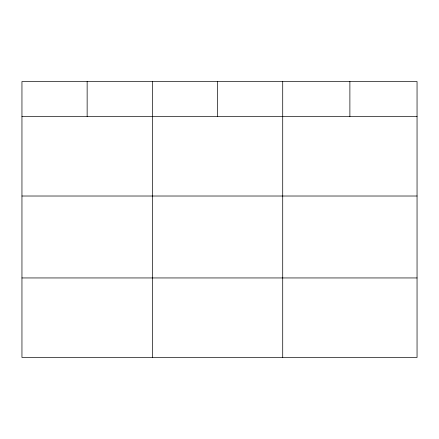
<?xml version="1.0" encoding="UTF-8"?>
<svg xmlns="http://www.w3.org/2000/svg" width="439" height="439" viewBox="0 0 439 439"><rect width="100%" height="100%" fill="white"/><g stroke="black" fill="none" stroke-linecap="round" stroke-linejoin="round"><path stroke-width="0.66" d="M417.05 196.019L417.05 81.533L21.95 81.533L21.95 357.467L417.05 357.467L417.05 196.019L21.95 196.019M21.95 116.5L417.05 116.5M21.95 277.947L417.05 277.947M349.883 81.533L349.883 116.5M282.716 81.533L282.716 357.467M217.524 81.533L217.524 116.5M152.333 81.533L152.333 357.467M87.141 81.533L87.141 116.5"/></g></svg>
